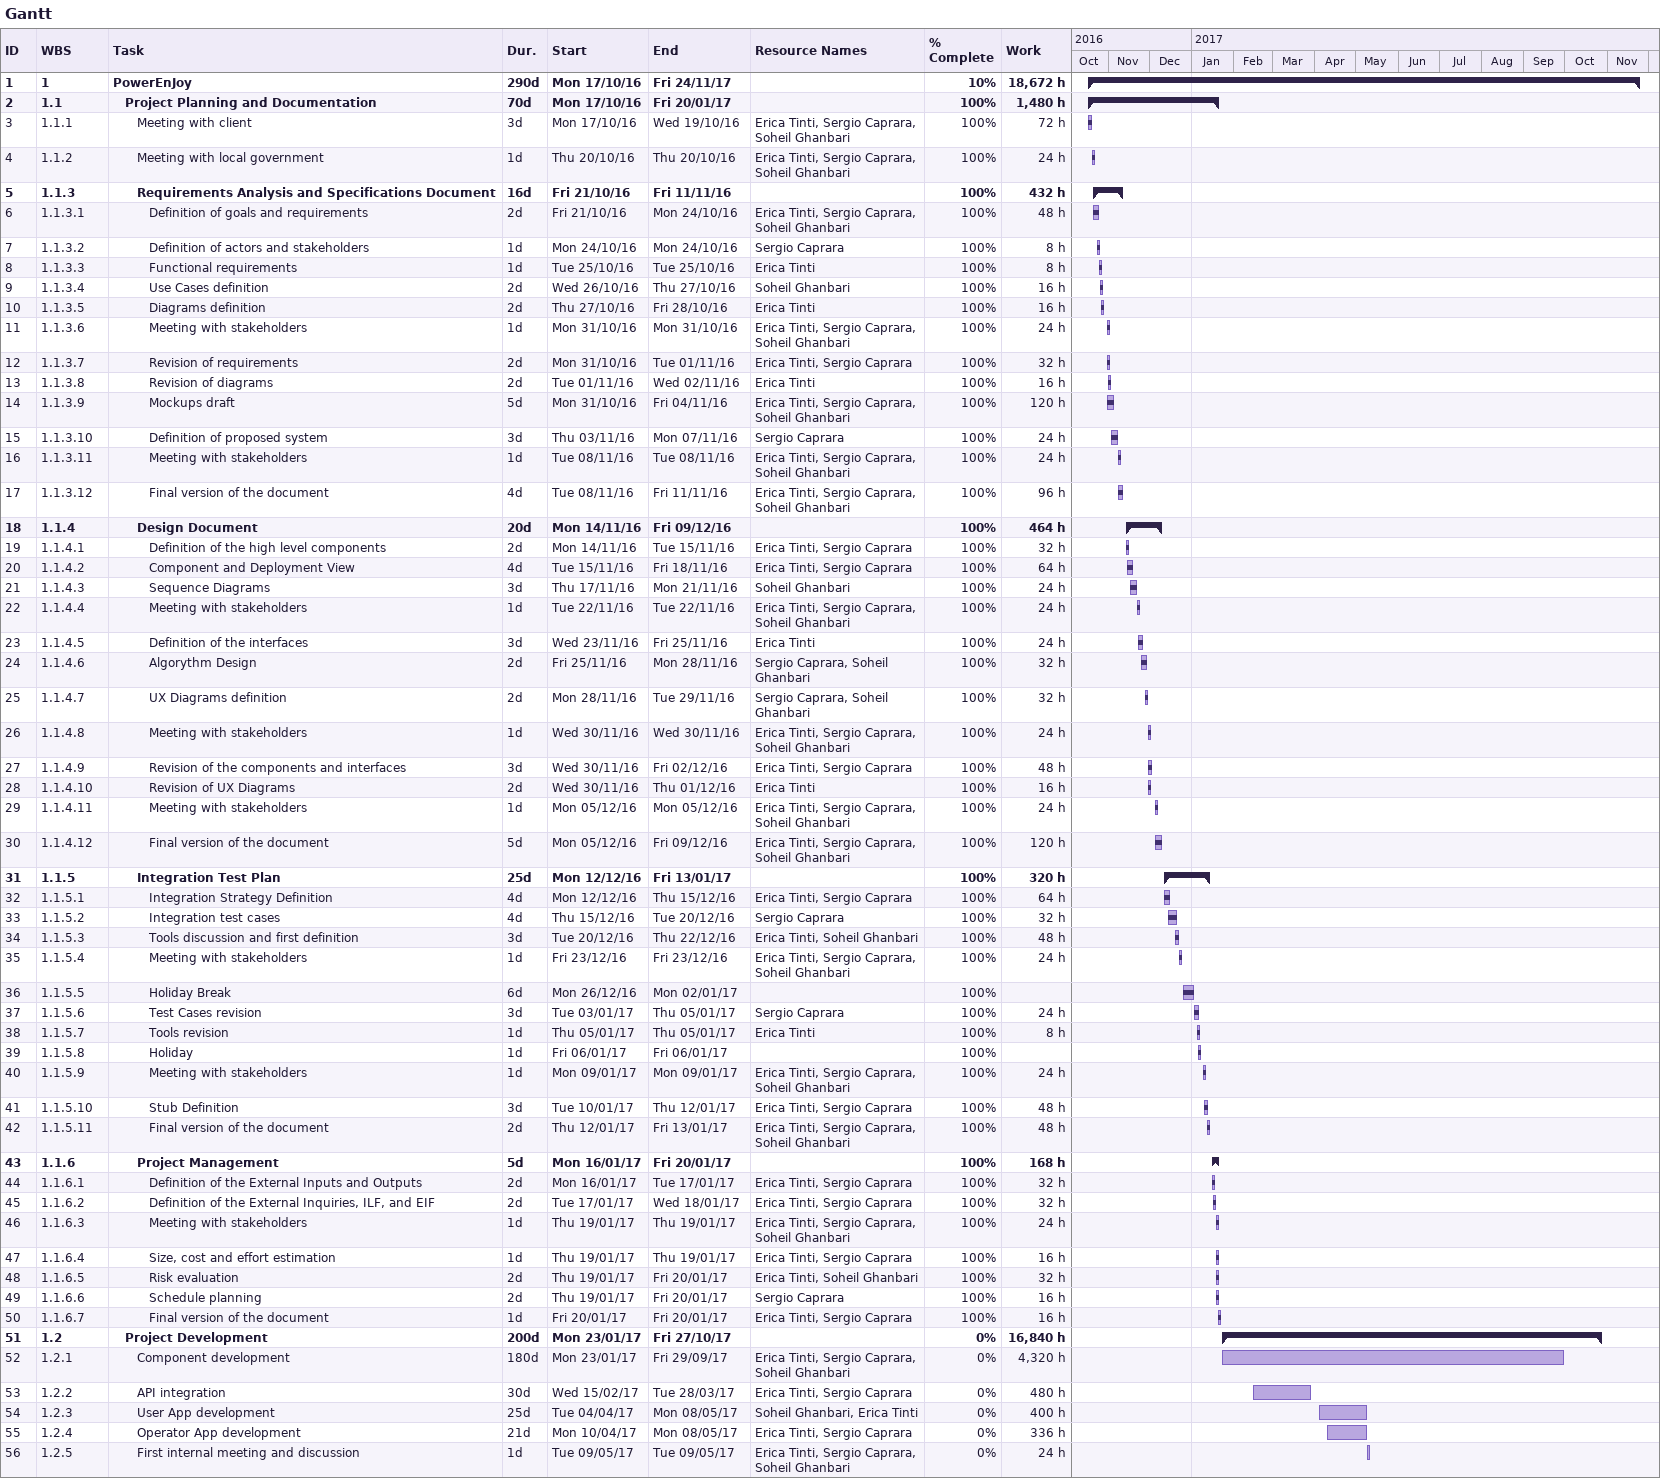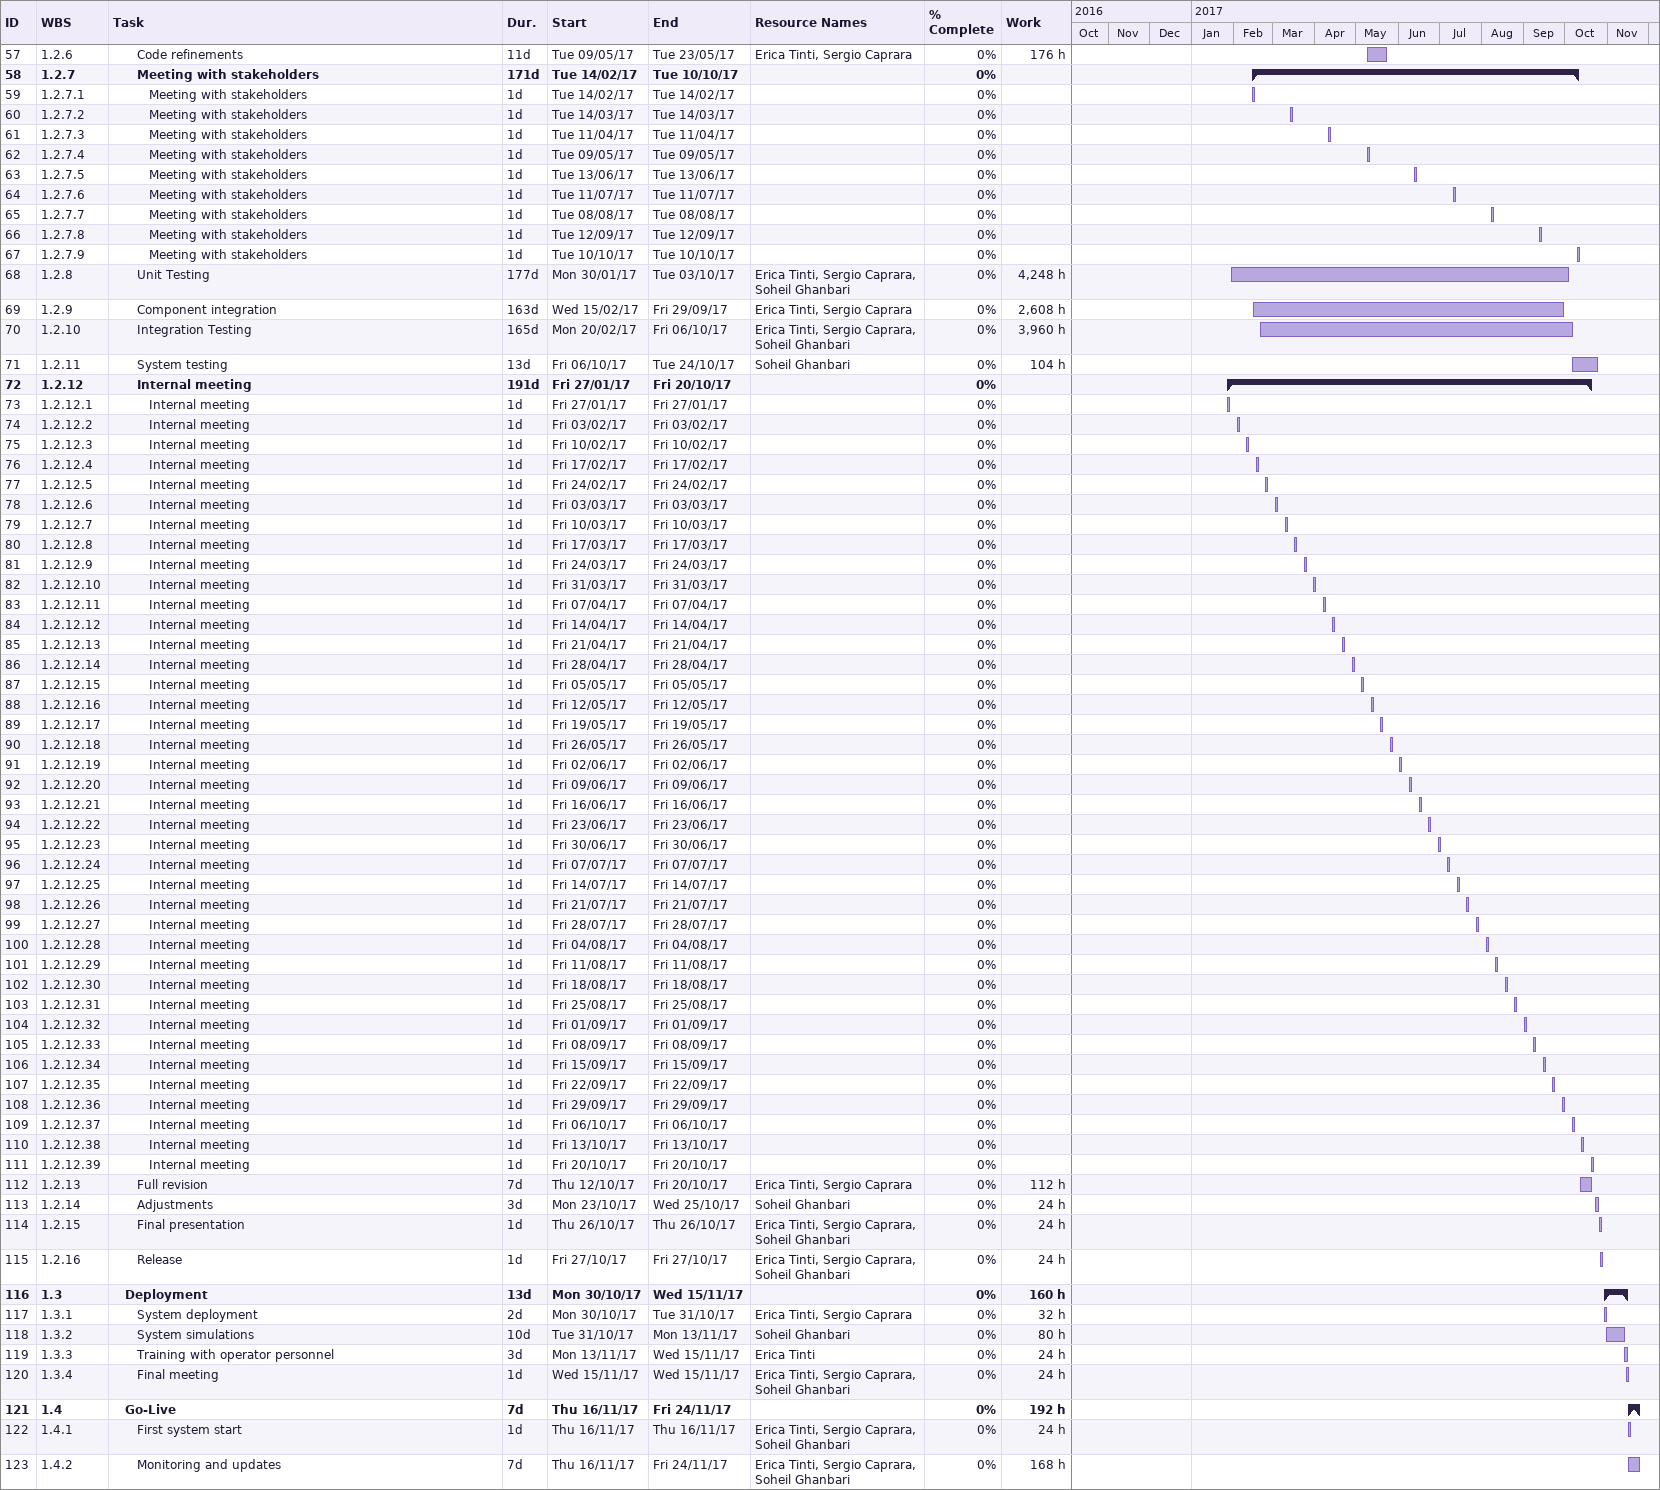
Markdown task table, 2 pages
Gantt

| ID | WBS | Task | Duration | Start | Finish | Resources | % complete | Work (h) |
|---|---|---|---|---|---|---|---|---|
| 1 | 1 | **PowerEnJoy** | 290d | 2016-10-17 | 2017-11-24 |  | 10 | 18672 |
| 2 | 1.1 | **Project Planning and Documentation** | 70d | 2016-10-17 | 2017-01-20 |  | 100 | 1480 |
| 3 | 1.1.1 | Meeting with client | 3d | 2016-10-17 | 2016-10-19 | Erica Tinti, Sergio Caprara, Soheil Ghanbari | 100 | 72 |
| 4 | 1.1.2 | Meeting with local government | 1d | 2016-10-20 | 2016-10-20 | Erica Tinti, Sergio Caprara, Soheil Ghanbari | 100 | 24 |
| 5 | 1.1.3 | **Requirements Analysis and Specifications Document** | 16d | 2016-10-21 | 2016-11-11 |  | 100 | 432 |
| 6 | 1.1.3.1 | Definition of goals and requirements | 2d | 2016-10-21 | 2016-10-24 | Erica Tinti, Sergio Caprara, Soheil Ghanbari | 100 | 48 |
| 7 | 1.1.3.2 | Definition of actors and stakeholders | 1d | 2016-10-24 | 2016-10-24 | Sergio Caprara | 100 | 8 |
| 8 | 1.1.3.3 | Functional requirements | 1d | 2016-10-25 | 2016-10-25 | Erica Tinti | 100 | 8 |
| 9 | 1.1.3.4 | Use Cases definition | 2d | 2016-10-26 | 2016-10-27 | Soheil Ghanbari | 100 | 16 |
| 10 | 1.1.3.5 | Diagrams definition | 2d | 2016-10-27 | 2016-10-28 | Erica Tinti | 100 | 16 |
| 11 | 1.1.3.6 | Meeting with stakeholders | 1d | 2016-10-31 | 2016-10-31 | Erica Tinti, Sergio Caprara, Soheil Ghanbari | 100 | 24 |
| 12 | 1.1.3.7 | Revision of requirements | 2d | 2016-10-31 | 2016-11-01 | Erica Tinti, Sergio Caprara | 100 | 32 |
| 13 | 1.1.3.8 | Revision of diagrams | 2d | 2016-11-01 | 2016-11-02 | Erica Tinti | 100 | 16 |
| 14 | 1.1.3.9 | Mockups draft | 5d | 2016-10-31 | 2016-11-04 | Erica Tinti, Sergio Caprara, Soheil Ghanbari | 100 | 120 |
| 15 | 1.1.3.10 | Definition of proposed system | 3d | 2016-11-03 | 2016-11-07 | Sergio Caprara | 100 | 24 |
| 16 | 1.1.3.11 | Meeting with stakeholders | 1d | 2016-11-08 | 2016-11-08 | Erica Tinti, Sergio Caprara, Soheil Ghanbari | 100 | 24 |
| 17 | 1.1.3.12 | Final version of the document | 4d | 2016-11-08 | 2016-11-11 | Erica Tinti, Sergio Caprara, Soheil Ghanbari | 100 | 96 |
| 18 | 1.1.4 | **Design Document** | 20d | 2016-11-14 | 2016-12-09 |  | 100 | 464 |
| 19 | 1.1.4.1 | Definition of the high level components | 2d | 2016-11-14 | 2016-11-15 | Erica Tinti, Sergio Caprara | 100 | 32 |
| 20 | 1.1.4.2 | Component and Deployment View | 4d | 2016-11-15 | 2016-11-18 | Erica Tinti, Sergio Caprara | 100 | 64 |
| 21 | 1.1.4.3 | Sequence Diagrams | 3d | 2016-11-17 | 2016-11-21 | Soheil Ghanbari | 100 | 24 |
| 22 | 1.1.4.4 | Meeting with stakeholders | 1d | 2016-11-22 | 2016-11-22 | Erica Tinti, Sergio Caprara, Soheil Ghanbari | 100 | 24 |
| 23 | 1.1.4.5 | Definition of the interfaces | 3d | 2016-11-23 | 2016-11-25 | Erica Tinti | 100 | 24 |
| 24 | 1.1.4.6 | Algorythm Design | 2d | 2016-11-25 | 2016-11-28 | Sergio Caprara, Soheil Ghanbari | 100 | 32 |
| 25 | 1.1.4.7 | UX Diagrams definition | 2d | 2016-11-28 | 2016-11-29 | Sergio Caprara, Soheil Ghanbari | 100 | 32 |
| 26 | 1.1.4.8 | Meeting with stakeholders | 1d | 2016-11-30 | 2016-11-30 | Erica Tinti, Sergio Caprara, Soheil Ghanbari | 100 | 24 |
| 27 | 1.1.4.9 | Revision of the components and interfaces | 3d | 2016-11-30 | 2016-12-02 | Erica Tinti, Sergio Caprara | 100 | 48 |
| 28 | 1.1.4.10 | Revision of UX Diagrams | 2d | 2016-11-30 | 2016-12-01 | Erica Tinti | 100 | 16 |
| 29 | 1.1.4.11 | Meeting with stakeholders | 1d | 2016-12-05 | 2016-12-05 | Erica Tinti, Sergio Caprara, Soheil Ghanbari | 100 | 24 |
| 30 | 1.1.4.12 | Final version of the document | 5d | 2016-12-05 | 2016-12-09 | Erica Tinti, Sergio Caprara, Soheil Ghanbari | 100 | 120 |
| 31 | 1.1.5 | **Integration Test Plan** | 25d | 2016-12-12 | 2017-01-13 |  | 100 | 320 |
| 32 | 1.1.5.1 | Integration Strategy Definition | 4d | 2016-12-12 | 2016-12-15 | Erica Tinti, Sergio Caprara | 100 | 64 |
| 33 | 1.1.5.2 | Integration test cases | 4d | 2016-12-15 | 2016-12-20 | Sergio Caprara | 100 | 32 |
| 34 | 1.1.5.3 | Tools discussion and first definition | 3d | 2016-12-20 | 2016-12-22 | Erica Tinti, Soheil Ghanbari | 100 | 48 |
| 35 | 1.1.5.4 | Meeting with stakeholders | 1d | 2016-12-23 | 2016-12-23 | Erica Tinti, Sergio Caprara, Soheil Ghanbari | 100 | 24 |
| 36 | 1.1.5.5 | Holiday Break | 6d | 2016-12-26 | 2017-01-02 |  | 100 |  |
| 37 | 1.1.5.6 | Test Cases revision | 3d | 2017-01-03 | 2017-01-05 | Sergio Caprara | 100 | 24 |
| 38 | 1.1.5.7 | Tools revision | 1d | 2017-01-05 | 2017-01-05 | Erica Tinti | 100 | 8 |
| 39 | 1.1.5.8 | Holiday | 1d | 2017-01-06 | 2017-01-06 |  | 100 |  |
| 40 | 1.1.5.9 | Meeting with stakeholders | 1d | 2017-01-09 | 2017-01-09 | Erica Tinti, Sergio Caprara, Soheil Ghanbari | 100 | 24 |
| 41 | 1.1.5.10 | Stub Definition | 3d | 2017-01-10 | 2017-01-12 | Erica Tinti, Sergio Caprara | 100 | 48 |
| 42 | 1.1.5.11 | Final version of the document | 2d | 2017-01-12 | 2017-01-13 | Erica Tinti, Sergio Caprara, Soheil Ghanbari | 100 | 48 |
| 43 | 1.1.6 | **Project Management** | 5d | 2017-01-16 | 2017-01-20 |  | 100 | 168 |
| 44 | 1.1.6.1 | Definition of the External Inputs and Outputs | 2d | 2017-01-16 | 2017-01-17 | Erica Tinti, Sergio Caprara | 100 | 32 |
| 45 | 1.1.6.2 | Definition of the External Inquiries, ILF, and EIF | 2d | 2017-01-17 | 2017-01-18 | Erica Tinti, Sergio Caprara | 100 | 32 |
| 46 | 1.1.6.3 | Meeting with stakeholders | 1d | 2017-01-19 | 2017-01-19 | Erica Tinti, Sergio Caprara, Soheil Ghanbari | 100 | 24 |
| 47 | 1.1.6.4 | Size, cost and effort estimation | 1d | 2017-01-19 | 2017-01-19 | Erica Tinti, Sergio Caprara | 100 | 16 |
| 48 | 1.1.6.5 | Risk evaluation | 2d | 2017-01-19 | 2017-01-20 | Erica Tinti, Soheil Ghanbari | 100 | 32 |
| 49 | 1.1.6.6 | Schedule planning | 2d | 2017-01-19 | 2017-01-20 | Sergio Caprara | 100 | 16 |
| 50 | 1.1.6.7 | Final version of the document | 1d | 2017-01-20 | 2017-01-20 | Erica Tinti, Sergio Caprara | 100 | 16 |
| 51 | 1.2 | **Project Development** | 200d | 2017-01-23 | 2017-10-27 |  | 0 | 16840 |
| 52 | 1.2.1 | Component development | 180d | 2017-01-23 | 2017-09-29 | Erica Tinti, Sergio Caprara, Soheil Ghanbari | 0 | 4320 |
| 53 | 1.2.2 | API integration | 30d | 2017-02-15 | 2017-03-28 | Erica Tinti, Sergio Caprara | 0 | 480 |
| 54 | 1.2.3 | User App development | 25d | 2017-04-04 | 2017-05-08 | Soheil Ghanbari, Erica Tinti | 0 | 400 |
| 55 | 1.2.4 | Operator App development | 21d | 2017-04-10 | 2017-05-08 | Erica Tinti, Sergio Caprara | 0 | 336 |
| 56 | 1.2.5 | First internal meeting and discussion | 1d | 2017-05-09 | 2017-05-09 | Erica Tinti, Sergio Caprara, Soheil Ghanbari | 0 | 24 |
| 57 | 1.2.6 | Code refinements | 11d | 2017-05-09 | 2017-05-23 | Erica Tinti, Sergio Caprara | 0 | 176 |
| 58 | 1.2.7 | **Meeting with stakeholders** | 171d | 2017-02-14 | 2017-10-10 |  | 0 |  |
| 59 | 1.2.7.1 | Meeting with stakeholders | 1d | 2017-02-14 | 2017-02-14 |  | 0 |  |
| 60 | 1.2.7.2 | Meeting with stakeholders | 1d | 2017-03-14 | 2017-03-14 |  | 0 |  |
| 61 | 1.2.7.3 | Meeting with stakeholders | 1d | 2017-04-11 | 2017-04-11 |  | 0 |  |
| 62 | 1.2.7.4 | Meeting with stakeholders | 1d | 2017-05-09 | 2017-05-09 |  | 0 |  |
| 63 | 1.2.7.5 | Meeting with stakeholders | 1d | 2017-06-13 | 2017-06-13 |  | 0 |  |
| 64 | 1.2.7.6 | Meeting with stakeholders | 1d | 2017-07-11 | 2017-07-11 |  | 0 |  |
| 65 | 1.2.7.7 | Meeting with stakeholders | 1d | 2017-08-08 | 2017-08-08 |  | 0 |  |
| 66 | 1.2.7.8 | Meeting with stakeholders | 1d | 2017-09-12 | 2017-09-12 |  | 0 |  |
| 67 | 1.2.7.9 | Meeting with stakeholders | 1d | 2017-10-10 | 2017-10-10 |  | 0 |  |
| 68 | 1.2.8 | Unit Testing | 177d | 2017-01-30 | 2017-10-03 | Erica Tinti, Sergio Caprara, Soheil Ghanbari | 0 | 4248 |
| 69 | 1.2.9 | Component integration | 163d | 2017-02-15 | 2017-09-29 | Erica Tinti, Sergio Caprara | 0 | 2608 |
| 70 | 1.2.10 | Integration Testing | 165d | 2017-02-20 | 2017-10-06 | Erica Tinti, Sergio Caprara, Soheil Ghanbari | 0 | 3960 |
| 71 | 1.2.11 | System testing | 13d | 2017-10-06 | 2017-10-24 | Soheil Ghanbari | 0 | 104 |
| 72 | 1.2.12 | **Internal meeting** | 191d | 2017-01-27 | 2017-10-20 |  | 0 |  |
| 73 | 1.2.12.1 | Internal meeting | 1d | 2017-01-27 | 2017-01-27 |  | 0 |  |
| 74 | 1.2.12.2 | Internal meeting | 1d | 2017-02-03 | 2017-02-03 |  | 0 |  |
| 75 | 1.2.12.3 | Internal meeting | 1d | 2017-02-10 | 2017-02-10 |  | 0 |  |
| 76 | 1.2.12.4 | Internal meeting | 1d | 2017-02-17 | 2017-02-17 |  | 0 |  |
| 77 | 1.2.12.5 | Internal meeting | 1d | 2017-02-24 | 2017-02-24 |  | 0 |  |
| 78 | 1.2.12.6 | Internal meeting | 1d | 2017-03-03 | 2017-03-03 |  | 0 |  |
| 79 | 1.2.12.7 | Internal meeting | 1d | 2017-03-10 | 2017-03-10 |  | 0 |  |
| 80 | 1.2.12.8 | Internal meeting | 1d | 2017-03-17 | 2017-03-17 |  | 0 |  |
| 81 | 1.2.12.9 | Internal meeting | 1d | 2017-03-24 | 2017-03-24 |  | 0 |  |
| 82 | 1.2.12.10 | Internal meeting | 1d | 2017-03-31 | 2017-03-31 |  | 0 |  |
| 83 | 1.2.12.11 | Internal meeting | 1d | 2017-04-07 | 2017-04-07 |  | 0 |  |
| 84 | 1.2.12.12 | Internal meeting | 1d | 2017-04-14 | 2017-04-14 |  | 0 |  |
| 85 | 1.2.12.13 | Internal meeting | 1d | 2017-04-21 | 2017-04-21 |  | 0 |  |
| 86 | 1.2.12.14 | Internal meeting | 1d | 2017-04-28 | 2017-04-28 |  | 0 |  |
| 87 | 1.2.12.15 | Internal meeting | 1d | 2017-05-05 | 2017-05-05 |  | 0 |  |
| 88 | 1.2.12.16 | Internal meeting | 1d | 2017-05-12 | 2017-05-12 |  | 0 |  |
| 89 | 1.2.12.17 | Internal meeting | 1d | 2017-05-19 | 2017-05-19 |  | 0 |  |
| 90 | 1.2.12.18 | Internal meeting | 1d | 2017-05-26 | 2017-05-26 |  | 0 |  |
| 91 | 1.2.12.19 | Internal meeting | 1d | 2017-06-02 | 2017-06-02 |  | 0 |  |
| 92 | 1.2.12.20 | Internal meeting | 1d | 2017-06-09 | 2017-06-09 |  | 0 |  |
| 93 | 1.2.12.21 | Internal meeting | 1d | 2017-06-16 | 2017-06-16 |  | 0 |  |
| 94 | 1.2.12.22 | Internal meeting | 1d | 2017-06-23 | 2017-06-23 |  | 0 |  |
| 95 | 1.2.12.23 | Internal meeting | 1d | 2017-06-30 | 2017-06-30 |  | 0 |  |
| 96 | 1.2.12.24 | Internal meeting | 1d | 2017-07-07 | 2017-07-07 |  | 0 |  |
| 97 | 1.2.12.25 | Internal meeting | 1d | 2017-07-14 | 2017-07-14 |  | 0 |  |
| 98 | 1.2.12.26 | Internal meeting | 1d | 2017-07-21 | 2017-07-21 |  | 0 |  |
| 99 | 1.2.12.27 | Internal meeting | 1d | 2017-07-28 | 2017-07-28 |  | 0 |  |
| 100 | 1.2.12.28 | Internal meeting | 1d | 2017-08-04 | 2017-08-04 |  | 0 |  |
| 101 | 1.2.12.29 | Internal meeting | 1d | 2017-08-11 | 2017-08-11 |  | 0 |  |
| 102 | 1.2.12.30 | Internal meeting | 1d | 2017-08-18 | 2017-08-18 |  | 0 |  |
| 103 | 1.2.12.31 | Internal meeting | 1d | 2017-08-25 | 2017-08-25 |  | 0 |  |
| 104 | 1.2.12.32 | Internal meeting | 1d | 2017-09-01 | 2017-09-01 |  | 0 |  |
| 105 | 1.2.12.33 | Internal meeting | 1d | 2017-09-08 | 2017-09-08 |  | 0 |  |
| 106 | 1.2.12.34 | Internal meeting | 1d | 2017-09-15 | 2017-09-15 |  | 0 |  |
| 107 | 1.2.12.35 | Internal meeting | 1d | 2017-09-22 | 2017-09-22 |  | 0 |  |
| 108 | 1.2.12.36 | Internal meeting | 1d | 2017-09-29 | 2017-09-29 |  | 0 |  |
| 109 | 1.2.12.37 | Internal meeting | 1d | 2017-10-06 | 2017-10-06 |  | 0 |  |
| 110 | 1.2.12.38 | Internal meeting | 1d | 2017-10-13 | 2017-10-13 |  | 0 |  |
| 111 | 1.2.12.39 | Internal meeting | 1d | 2017-10-20 | 2017-10-20 |  | 0 |  |
| 112 | 1.2.13 | Full revision | 7d | 2017-10-12 | 2017-10-20 | Erica Tinti, Sergio Caprara | 0 | 112 |
| 113 | 1.2.14 | Adjustments | 3d | 2017-10-23 | 2017-10-25 | Soheil Ghanbari | 0 | 24 |
| 114 | 1.2.15 | Final presentation | 1d | 2017-10-26 | 2017-10-26 | Erica Tinti, Sergio Caprara, Soheil Ghanbari | 0 | 24 |
| 115 | 1.2.16 | Release | 1d | 2017-10-27 | 2017-10-27 | Erica Tinti, Sergio Caprara, Soheil Ghanbari | 0 | 24 |
| 116 | 1.3 | **Deployment** | 13d | 2017-10-30 | 2017-11-15 |  | 0 | 160 |
| 117 | 1.3.1 | System deployment | 2d | 2017-10-30 | 2017-10-31 | Erica Tinti, Sergio Caprara | 0 | 32 |
| 118 | 1.3.2 | System simulations | 10d | 2017-10-31 | 2017-11-13 | Soheil Ghanbari | 0 | 80 |
| 119 | 1.3.3 | Training with operator personnel | 3d | 2017-11-13 | 2017-11-15 | Erica Tinti | 0 | 24 |
| 120 | 1.3.4 | Final meeting | 1d | 2017-11-15 | 2017-11-15 | Erica Tinti, Sergio Caprara, Soheil Ghanbari | 0 | 24 |
| 121 | 1.4 | **Go-Live** | 7d | 2017-11-16 | 2017-11-24 |  | 0 | 192 |
| 122 | 1.4.1 | First system start | 1d | 2017-11-16 | 2017-11-16 | Erica Tinti, Sergio Caprara, Soheil Ghanbari | 0 | 24 |
| 123 | 1.4.2 | Monitoring and updates | 7d | 2017-11-16 | 2017-11-24 | Erica Tinti, Sergio Caprara, Soheil Ghanbari | 0 | 168 |
